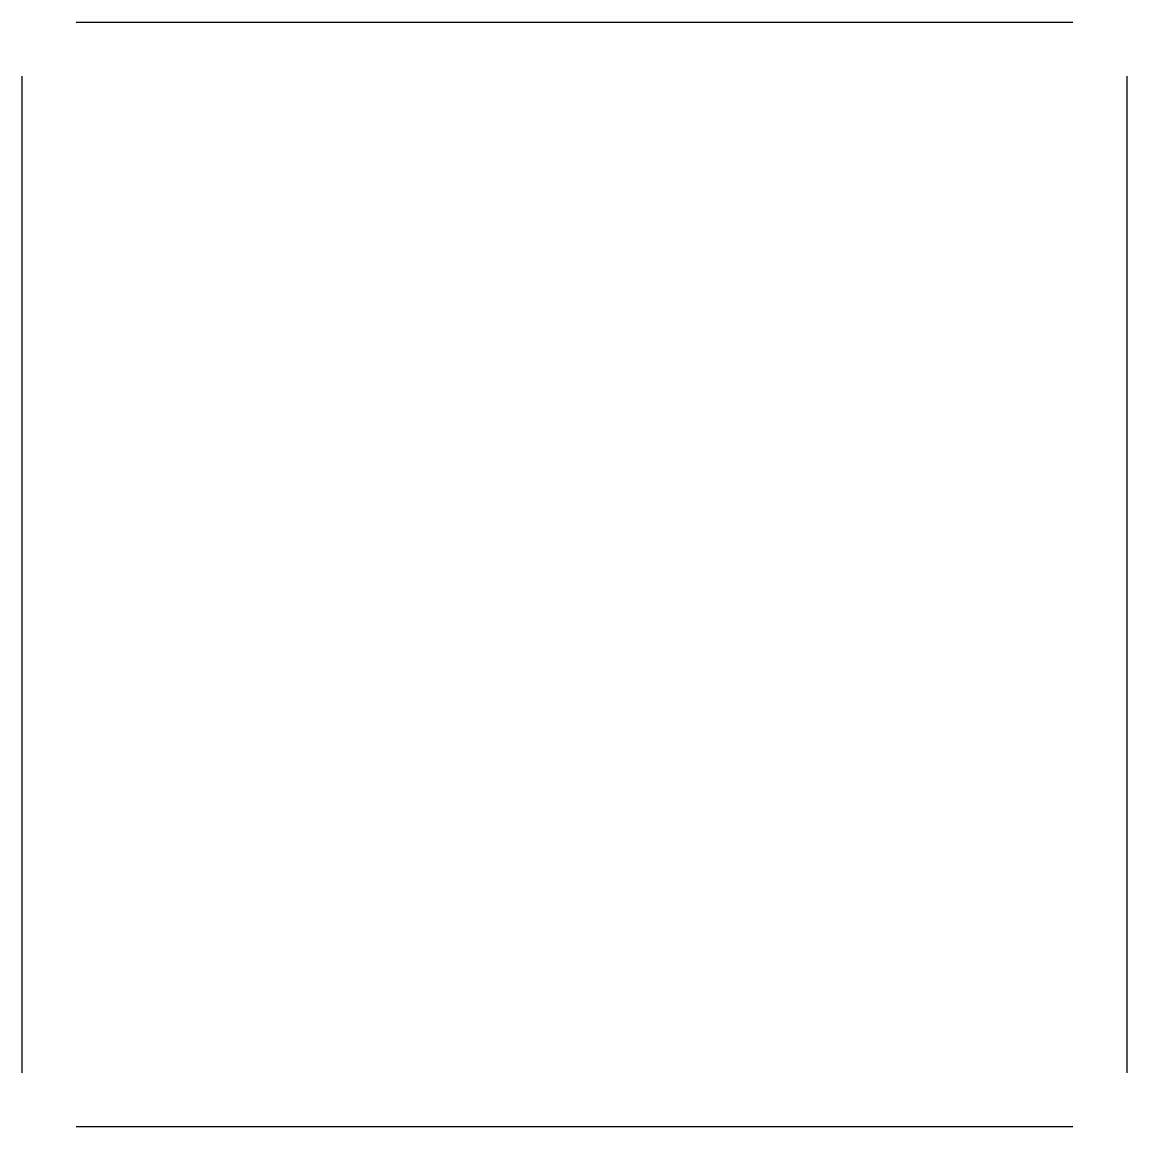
# Model space of a CAD drawing. Extents: x 1 to 178, y 1 to 179.
import ezdxf

# ---------------------------------------------------------------- set-up
doc = ezdxf.new("R2010")
doc.units = 0
doc.layers.get('0').update_dxf_attribs({"linetype": 'continuous'})

# ---------------------------------------------------------------- blocks, each defined once
blk = doc.blocks.new('SHAPE')
at = {"color": 0}
blk.add_line((169.78, 1.32), (9.78, 1.32), dxfattribs=at)
blk = doc.blocks.new('SHAPE001')
at = {"color": 0}
blk.add_line((1.08, 10.02), (1.08, 170.02), dxfattribs=at)
blk = doc.blocks.new('SHAPE002')
at = {"color": 0}
blk.add_line((9.78, 178.72), (169.78, 178.72), dxfattribs=at)
blk = doc.blocks.new('SHAPE003')
at = {"color": 0}
blk.add_line((178.48, 170.02), (178.48, 10.02), dxfattribs=at)

msp = doc.modelspace()

# ---------------------------------------------------------------- block references
at = {"color": 0}
for name in ['SHAPE002', 'SHAPE001', 'SHAPE003', 'SHAPE']:
    msp.add_blockref(name, (0, 0), dxfattribs=at)

doc.saveas('drawing.dxf')
